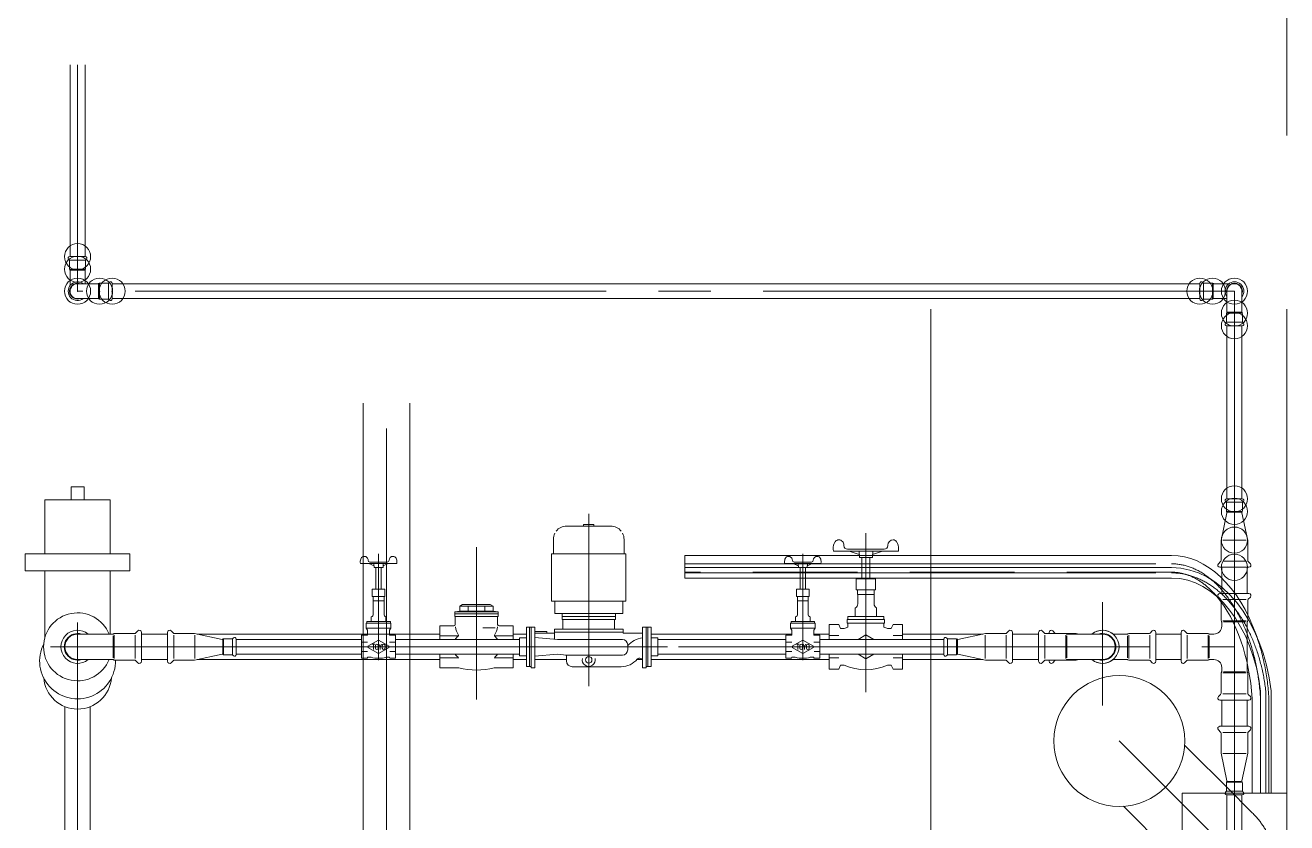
# Model space of a CAD drawing. Units: millimetres at full size, sheet at 1:100. Extents: x -1331 to 21899, y -20013 to -11058.
# Drawn here: x 5133 to 7543, y -16028 to -14503 of the extents above; entities that cross this region are included whole.
import ezdxf

# ---------------------------------------------------------------- set-up
doc = ezdxf.new("R2010")
doc.units = ezdxf.units.MM
doc.header["$LTSCALE"] = 100
doc.header["$PDMODE"] = 32
doc.header["$PDSIZE"] = 50
doc.linetypes.add('CHAIN2', pattern=[12, 9, -1, 1, -1])
doc.linetypes.add('DASHED2', pattern=[3, 2, -1])
for name, color, linetype, lineweight in [('0-0_壁', 7, 'Continuous', 9), ('0-6_膨張水', 1, 'Continuous', 9), ('1-0_壁', 7, 'Continuous', 9), ('1-3_給水', 5, 'DASHED2', 9), ('1-4_給湯', 1, 'Continuous', 9), ('1-6_膨張水', 1, 'Continuous', 9), ('1-8_排気', 134, 'Continuous', 9), ('1-A_電源', 7, 'Continuous', 9)]:
    doc.layers.add(name, color=color, linetype=linetype, lineweight=lineweight)

msp = doc.modelspace()

# ---------------------------------------------------------------- linework, layer by layer
at = {"layer": '0-0_壁'}
msp.add_lwpolyline([(7542.9, -14714), (7542.9, -12644), (6862.9, -12644), (6862.9, -11894)], dxfattribs=at)
at = {"layer": '0-6_膨張水'}
for p, q in [((7376.9, -15026.6), (7376.9, -14996.6)), ((7381.8, -14994.5), (7383, -14995.7)), ((7383.6, -14997.3), (7383.6, -15025.8)), ((7384.4, -14996.3), (7399.7, -14996.3)), ((7400.9, -15025.8), (7400.9, -14997.3)), ((7402.6, -15024.8), (7402.6, -14998.3)), ((7403.4, -14997.3), (7432.1, -14997.3)), ((7428.6, -15051), (7428.6, -15011.6)), ((7457.1, -15051), (7457.1, -15011.6)), ((7381.8, -15028.6), (7383, -15027.4)), ((7384.4, -15026.8), (7399.7, -15026.8)), ((7403.4, -15025.8), (7428.6, -15025.8)), ((7427.6, -15070.1), (7427.6, -15054.8)), ((7457.1, -15053.6), (7428.6, -15053.6)), ((7456.1, -15051.8), (7429.6, -15051.8)), ((7458.1, -15070.1), (7458.1, -15054.8)), ((7425.8, -15072.6), (7427, -15071.4)), ((7457.9, -15077.6), (7427.9, -15077.6)), ((7428.6, -15070.8), (7457.1, -15070.8)), ((7459.9, -15072.6), (7458.7, -15071.4))]:
    msp.add_line(p, q, dxfattribs=at)
for centre, radius, start, end in [((7379.8, -14996.6), 2.9, 45, 180), ((7384.4, -14994.4), 1.9, 225, 270), ((7399.7, -15000.8), 4.5, 60.0736, 90), ((7403.4, -14994.3), 3, 240.0736, 270), ((7442.9, -15011.6), 17.9, 322.9703, 217.0296), ((7442.9, -15011.6), 15.3, 339.1633, 200.8367), ((7442.9, -15011.6), 14.3, 0, 180), ((7379.8, -15026.6), 2.9, 180, 315), ((7384.4, -15028.7), 1.9, 90, 135), ((7399.7, -15022.3), 4.5, 270, 299.9264), ((7403.4, -15028.8), 3, 90, 119.9264), ((7432.1, -15054.8), 4.5, 150.0736, 180), ((7425.6, -15051), 3, 330.0736, 0), ((7460.1, -15051), 3, 180, 209.9264), ((7453.6, -15054.8), 4.5, 0, 29.9264), ((7427.9, -15074.7), 2.9, 135, 270), ((7425.7, -15070.1), 1.9, 315, 0), ((7457.9, -15074.7), 2.9, 270, 45), ((7460, -15070.1), 1.9, 180, 225)]:
    msp.add_arc(centre, radius, start, end, dxfattribs=at)
for p in [(7376.9, -15011.6), (7400.9, -15011.6), (7442.9, -15011.6), (7442.9, -15053.6), (7442.9, -15077.6)]:
    msp.add_point(p, dxfattribs=at)
at = {"layer": '1-0_壁'}
for p, q in [((6862.9, -17841.6), (6862.9, -15045.9)), ((7542.9, -17841.6), (7542.9, -15045.9))]:
    msp.add_line(p, q, dxfattribs=at)
at = {"layer": '1-3_給水', "linetype": 'Continuous'}
for p, q in [((5778.3, -15667.3), (5778.3, -15225.4)), ((5867.4, -15667.3), (5867.4, -15225.4)), ((5778.3, -15715.9), (5778.3, -16333.6)), ((5867.4, -15715.9), (5867.4, -16333.6))]:
    msp.add_line(p, q, dxfattribs=at)
at = {"layer": '1-3_給水', "linetype": 'CHAIN2'}
msp.add_line((5822.9, -15274), (5822.9, -17637.6), dxfattribs=at)
at = {"layer": '1-3_給水'}
for p, q in [((5778.3, -15715.9), (5778.3, -15667.3)), ((5867.4, -15715.9), (5867.4, -15667.3))]:
    msp.add_line(p, q, dxfattribs=at)
at = {"layer": '1-4_給湯'}
for p, q in [((5295.4, -15410.6), (5170.4, -15410.6)), ((5170.4, -15410.6), (5170.4, -15514.1)), ((5295.4, -15514.1), (5295.4, -15410.6)), ((6167.4, -15460.6), (6251.4, -15460.6)), ((6219.4, -15460.6), (6219.4, -15457.6)), ((6141.9, -15513.6), (6141.9, -15486.1)), ((6276.9, -15513.6), (6276.9, -15486.1)), ((6138.4, -15604.6), (6138.4, -15513.6)), ((6138.4, -15513.6), (6280.4, -15513.6)), ((6280.4, -15604.6), (6280.4, -15513.6)), ((6676.4, -15505), (6676.8, -15508.6)), ((6676.8, -15508.6), (6801, -15508.6)), ((6696.9, -15497.1), (6696.9, -15498.1)), ((6703.9, -15505.1), (6773.9, -15505.1)), ((6726.1, -15515.3), (6707.2, -15508.6)), ((6725.8, -15508.6), (6726.4, -15521.1)), ((6751.9, -15508.6), (6751.4, -15521.1)), ((6751.6, -15515.3), (6770.5, -15508.6)), ((6780.9, -15497.1), (6780.9, -15498.1)), ((6801.3, -15505), (6801, -15508.6)), ((5772.9, -15529.5), (5773.1, -15532.1)), ((5773.1, -15532.1), (5842.6, -15532.1)), ((5799.2, -15536.6), (5789.5, -15532.1)), ((5791.4, -15529.6), (5824.4, -15529.6)), ((5802.6, -15540.1), (5802.6, -15581.6)), ((5813.1, -15540.1), (5813.1, -15581.6)), ((5816.7, -15532.1), (5816.4, -15540.1)), ((5816.5, -15536.6), (5826.2, -15532.1)), ((5842.9, -15529.5), (5842.6, -15532.1)), ((6583.4, -15529.5), (6583.6, -15532.1)), ((6583.6, -15532.1), (6653.1, -15532.1)), ((6609.7, -15536.6), (6600, -15532.1)), ((6601.9, -15529.6), (6634.9, -15529.6)), ((6613.1, -15540.1), (6613.1, -15581.6)), ((6623.6, -15540.1), (6623.6, -15581.6)), ((6627.2, -15532.1), (6626.9, -15540.1)), ((6627, -15536.6), (6636.7, -15532.1)), ((6653.4, -15529.5), (6653.1, -15532.1)), ((6726.4, -15521.1), (6751.4, -15521.1)), ((6731.4, -15521.1), (6731.4, -15561.6)), ((6746.4, -15521.1), (6746.4, -15561.6)), ((5170.4, -15546.1), (5170.4, -15673.7)), ((5295.4, -15667.3), (5295.4, -15546.1)), ((6720.4, -15561.6), (6720.4, -15582.6)), ((6720.4, -15561.6), (6757.4, -15561.6)), ((6757.4, -15561.6), (6757.4, -15582.6)), ((5795.9, -15581.6), (5795.9, -15595.6)), ((5795.9, -15581.6), (5819.9, -15581.6)), ((5819.9, -15581.6), (5819.9, -15595.6)), ((6606.4, -15581.6), (6606.4, -15595.6)), ((6606.4, -15581.6), (6630.4, -15581.6)), ((6630.4, -15581.6), (6630.4, -15595.6)), ((6720.4, -15582.6), (6757.4, -15582.6)), ((6722.9, -15582.6), (6722.9, -15591.6)), ((6722.9, -15591.6), (6754.9, -15591.6)), ((6723.4, -15591.6), (6723.4, -15609.7)), ((6754.4, -15591.6), (6754.4, -15609.7)), ((6754.9, -15582.6), (6754.9, -15591.6)), ((7470.6, -15589.6), (7415.2, -15589.6)), ((5795.9, -15595.6), (5819.9, -15595.6)), ((5797.4, -15595.6), (5797.4, -15630.7)), ((5797.4, -15603.6), (5818.4, -15603.6)), ((5818.4, -15595.6), (5818.4, -15630.7)), ((5968.4, -15610.6), (5963.1, -15613.6)), ((5963.1, -15613.6), (5963.1, -15623.6)), ((6026.6, -15613.6), (5963.1, -15613.6)), ((6021.4, -15610.6), (5968.4, -15610.6)), ((5979, -15613.6), (5979, -15623.6)), ((6010.7, -15613.6), (6010.7, -15623.6)), ((6021.4, -15610.6), (6026.6, -15613.6)), ((6026.6, -15613.6), (6026.6, -15623.6)), ((6138.4, -15604.6), (6280.4, -15604.6)), ((6144.4, -15627.6), (6144.4, -15604.6)), ((6274.4, -15627.6), (6274.4, -15604.6)), ((6606.4, -15595.6), (6630.4, -15595.6)), ((6607.9, -15595.6), (6607.9, -15630.7)), ((6607.9, -15603.6), (6628.9, -15603.6)), ((6628.9, -15595.6), (6628.9, -15630.7)), ((7412.3, -15596.4), (7416.5, -15600.6)), ((7417.4, -15640.4), (7417.4, -15602.6)), ((7465.2, -15601.4), (7420.6, -15601.4)), ((7468.4, -15640.4), (7468.4, -15602.6)), ((7473.4, -15596.4), (7469.2, -15600.6)), ((5793.9, -15634.1), (5795.4, -15633.5)), ((5793.9, -15634.1), (5793.9, -15643.1)), ((5821.9, -15634.1), (5820.3, -15633.5)), ((5821.9, -15634.1), (5821.9, -15643.1)), ((5963.1, -15623.6), (5953.4, -15624.6)), ((5953.4, -15624.6), (5953.4, -15633.6)), ((6036.4, -15624.6), (5953.4, -15624.6)), ((6036.4, -15628.6), (5953.4, -15628.6)), ((6036.4, -15633.6), (5953.4, -15633.6)), ((5954.4, -15633.6), (5954.4, -15648.6)), ((6026.6, -15623.6), (5963.1, -15623.6)), ((6026.6, -15623.6), (6036.4, -15624.6)), ((6035.4, -15633.6), (6035.4, -15648.6)), ((6036.4, -15624.6), (6036.4, -15633.6)), ((6144.4, -15627.6), (6274.4, -15627.6)), ((6158.4, -15627.6), (6158.4, -15639.6)), ((6260.4, -15633.6), (6158.4, -15633.6)), ((6160.2, -15639.6), (6160.2, -15657.6)), ((6258.5, -15639.6), (6258.5, -15657.6)), ((6604.4, -15634.1), (6605.9, -15633.5)), ((6604.4, -15634.1), (6604.4, -15643.1)), ((6632.4, -15634.1), (6630.8, -15633.5)), ((6632.4, -15634.1), (6632.4, -15643.1)), ((6703.1, -15639.6), (6703.1, -15646.6)), ((6703.1, -15639.6), (6774.6, -15639.6)), ((6704.4, -15633.6), (6704.4, -15639.6)), ((6718.7, -15616.9), (6718.4, -15617.1)), ((6718.4, -15617.1), (6718.4, -15633.6)), ((6759, -15616.9), (6759.4, -15617.1)), ((6759.4, -15617.1), (6759.4, -15633.6)), ((6774.6, -15639.6), (6774.6, -15646.6)), ((5348, -15661), (5343.8, -15665.2)), ((5354.9, -15663.9), (5354.9, -15719.3)), ((5404.9, -15719.3), (5404.9, -15663.9)), ((5411.7, -15661), (5415.9, -15665.2)), ((5784.4, -15646.6), (5784.4, -15656.1)), ((5784.4, -15646.6), (5831.4, -15646.6)), ((5784.4, -15656.1), (5831.4, -15656.1)), ((5784.4, -15656.1), (5786.6, -15660)), ((5785.4, -15643.1), (5785.4, -15646.6)), ((5785.4, -15643.1), (5830.4, -15643.1)), ((5786.6, -15660), (5786.6, -15669.6)), ((5829.1, -15660), (5831.4, -15656.1)), ((5829.1, -15660), (5829.1, -15669.6)), ((5830.4, -15643.1), (5830.4, -15646.6)), ((5831.4, -15646.6), (5831.4, -15656.1)), ((5951.4, -15651.6), (5924.9, -15651.6)), ((5924.9, -15651.6), (5924.9, -15677.3)), ((6030.9, -15655.1), (6006.9, -15655.1)), ((6038.4, -15651.6), (6064.9, -15651.6)), ((6064.9, -15651.6), (6064.9, -15677.3)), ((6090.4, -15729.1), (6090.4, -15654.1)), ((6106.4, -15654.1), (6090.4, -15654.1)), ((6096.4, -15729.1), (6096.4, -15654.1)), ((6099.4, -15731.6), (6099.4, -15654.1)), ((6106.4, -15731.6), (6106.4, -15654.1)), ((6106.4, -15662.6), (6129.4, -15662.6)), ((6129.4, -15665.6), (6129.4, -15662.6)), ((6143.9, -15657.6), (6274.9, -15657.6)), ((6143.9, -15677), (6143.9, -15657.6)), ((6143.9, -15663.6), (6274.9, -15663.6)), ((6274.9, -15665.6), (6274.9, -15657.6)), ((6312.4, -15731.6), (6312.4, -15654.1)), ((6312.4, -15654.1), (6328.4, -15654.1)), ((6319.4, -15731.6), (6319.4, -15654.1)), ((6322.4, -15729.1), (6322.4, -15654.1)), ((6328.4, -15729.1), (6328.4, -15654.1)), ((6594.9, -15646.6), (6594.9, -15656.1)), ((6594.9, -15646.6), (6641.9, -15646.6)), ((6594.9, -15656.1), (6641.9, -15656.1)), ((6594.9, -15656.1), (6597.1, -15660)), ((6595.9, -15643.1), (6595.9, -15646.6)), ((6595.9, -15643.1), (6640.9, -15643.1)), ((6597.1, -15660), (6597.1, -15669.6)), ((6639.6, -15660), (6641.9, -15656.1)), ((6639.6, -15660), (6639.6, -15669.6)), ((6640.9, -15643.1), (6640.9, -15646.6)), ((6641.9, -15646.6), (6641.9, -15656.1)), ((6668.9, -15648.8), (6686.9, -15648.8)), ((6668.9, -15648.8), (6668.9, -15677.3)), ((6690.5, -15656.6), (6686.9, -15648.8)), ((6690.5, -15656.6), (6697.5, -15656.6)), ((6703.1, -15646.6), (6774.6, -15646.6)), ((6704.4, -15646.6), (6704.4, -15653.7)), ((6773.4, -15646.6), (6773.4, -15653.7)), ((6787.2, -15656.6), (6780.2, -15656.6)), ((6787.2, -15656.6), (6790.9, -15648.8)), ((6808.9, -15648.8), (6790.9, -15648.8)), ((6808.9, -15648.8), (6808.9, -15677.3)), ((7012, -15661), (7007.8, -15665.2)), ((7018.9, -15663.9), (7018.9, -15719.3)), ((7068.9, -15719.3), (7068.9, -15663.9)), ((7075.7, -15661), (7079.9, -15665.2)), ((7088.9, -15663.9), (7088.9, -15666.1)), ((7095.7, -15661), (7099.9, -15665.2)), ((7286, -15661), (7281.8, -15665.2)), ((7292.9, -15663.9), (7292.9, -15719.3)), ((7340.9, -15719.3), (7340.9, -15663.9)), ((7347.7, -15661), (7351.9, -15665.2)), ((7418, -15642.6), (7418.2, -15642.9)), ((7418.6, -15652.3), (7418.6, -15644.4)), ((7465.2, -15641.6), (7420.6, -15641.6)), ((7464, -15643.6), (7421.8, -15643.6)), ((7467.2, -15738.7), (7467.2, -15644.4)), ((7467.8, -15642.6), (7467.6, -15642.9)), ((5232.9, -15667.3), (5300, -15667.3)), ((5300.8, -15670.5), (5300.8, -15712.7)), ((5301.8, -15666.7), (5301.5, -15666.9)), ((5302.9, -15669.3), (5302.9, -15713.9)), ((5304.1, -15666.1), (5341.8, -15666.1)), ((5343, -15669.3), (5343, -15713.9)), ((5354.9, -15667.3), (5404.9, -15667.3)), ((5416.7, -15713.9), (5416.7, -15669.3)), ((5455, -15666.1), (5417.9, -15666.1)), ((5456.3, -15666.2), (5509.3, -15677.3)), ((5456.9, -15713.9), (5456.9, -15669.3)), ((5461.4, -15667.3), (5924.9, -15667.3)), ((5510.1, -15678.3), (5510.1, -15704.8)), ((5511.9, -15677.3), (5511.9, -15705.8)), ((5528.4, -15676.3), (5513.1, -15676.3)), ((5529.1, -15705.8), (5529.1, -15677.3)), ((5530.9, -15674.5), (5529.7, -15675.7)), ((5535.9, -15676.6), (5535.9, -15706.6)), ((5535.9, -15677.3), (5775.4, -15677.3)), ((5775.4, -15669.6), (5786.6, -15669.6)), ((5775.4, -15682.4), (5786.6, -15682.4)), ((5795.5, -15686.4), (5800.7, -15686.4)), ((5798.1, -15686.4), (5798.1, -15696.8)), ((5802, -15689), (5802, -15694.2)), ((5807.2, -15689), (5807.2, -15694.2)), ((5815, -15689), (5815, -15694.2)), ((5820.2, -15689), (5820.2, -15694.2)), ((5840.4, -15669.6), (5829.1, -15669.6)), ((5829.1, -15682.4), (5840.4, -15682.4)), ((5840.4, -15677.3), (6077.4, -15677.3)), ((5961.1, -15670.5), (5924.9, -15670.5)), ((6028.6, -15670.5), (6064.9, -15670.5)), ((6064.9, -15667.3), (6090.4, -15667.3)), ((6077.4, -15674.1), (6090.4, -15674.1)), ((6077.4, -15709.1), (6077.4, -15674.1)), ((6106.4, -15665.6), (6143.9, -15665.6)), ((6149.7, -15677.6), (6106.4, -15673.7)), ((6273.9, -15677.6), (6149.7, -15677.6)), ((6274.9, -15665.6), (6312.4, -15665.6)), ((6283.9, -15697.6), (6283.9, -15687.6)), ((6328.4, -15667.3), (6597.1, -15667.3)), ((6341.4, -15674.1), (6328.4, -15674.1)), ((6341.4, -15709.1), (6341.4, -15674.1)), ((6341.4, -15677.3), (6585.9, -15677.3)), ((6585.9, -15669.6), (6597.1, -15669.6)), ((6585.9, -15682.4), (6597.1, -15682.4)), ((6606, -15686.4), (6611.2, -15686.4)), ((6608.6, -15686.4), (6608.6, -15696.8)), ((6612.5, -15689), (6612.5, -15694.2)), ((6617.7, -15689), (6617.7, -15694.2)), ((6625.5, -15689), (6625.5, -15694.2)), ((6630.7, -15689), (6630.7, -15694.2)), ((6639.6, -15667.3), (6668.9, -15667.3)), ((6650.9, -15669.6), (6639.6, -15669.6)), ((6639.6, -15682.4), (6650.9, -15682.4)), ((6887.9, -15677.3), (6650.9, -15677.3)), ((6668.9, -15670.2), (6686.9, -15670.2)), ((6790.9, -15670.2), (6808.9, -15670.2)), ((6808.9, -15667.3), (6962.3, -15667.3)), ((6887.9, -15706.6), (6887.9, -15676.6)), ((6892.8, -15674.5), (6894, -15675.7)), ((6894.6, -15677.3), (6894.6, -15705.8)), ((6895.4, -15676.3), (6910.7, -15676.3)), ((6911.9, -15705.8), (6911.9, -15677.3)), ((6913.6, -15704.8), (6913.6, -15678.3)), ((6967.5, -15666.2), (6914.4, -15677.3)), ((6966.9, -15669.3), (6966.9, -15713.9)), ((6968.7, -15666.1), (7005.8, -15666.1)), ((7007, -15669.3), (7007, -15713.9)), ((7018.9, -15667.3), (7068.9, -15667.3)), ((7080.7, -15713.9), (7080.7, -15669.3)), ((7119.7, -15666.1), (7081.9, -15666.1)), ((7139.7, -15666.1), (7119.7, -15666.1)), ((7120.9, -15713.9), (7120.9, -15669.3)), ((7121.9, -15666.7), (7122.2, -15666.9)), ((7122.9, -15712.7), (7122.9, -15670.5)), ((7190.9, -15667.3), (7123.7, -15667.3)), ((7141.9, -15666.7), (7142.2, -15666.9)), ((7211.2, -15667.3), (7238, -15667.3)), ((7238.8, -15670.5), (7238.8, -15712.7)), ((7239.8, -15666.7), (7239.5, -15666.9)), ((7240.9, -15669.3), (7240.9, -15713.9)), ((7242.1, -15666.1), (7279.8, -15666.1)), ((7281, -15669.3), (7281, -15713.9)), ((7292.9, -15667.3), (7340.9, -15667.3)), ((7352.7, -15713.9), (7352.7, -15669.3)), ((7391.7, -15666.1), (7353.9, -15666.1)), ((7392.9, -15713.9), (7392.9, -15669.3)), ((7393.9, -15666.7), (7394.2, -15666.9)), ((7394.9, -15712.7), (7394.9, -15670.5)), ((7403.6, -15667.3), (7395.7, -15667.3)), ((5456.3, -15716.9), (5509.3, -15705.8)), ((5528.4, -15706.8), (5513.1, -15706.8)), ((5530.9, -15708.6), (5529.7, -15707.4)), ((5535.9, -15705.8), (5775.4, -15705.8)), ((5775.4, -15700.7), (5786.6, -15700.7)), ((5787.1, -15711.6), (5786.4, -15713.6)), ((5787.1, -15711.6), (5793.5, -15711.6)), ((5811.1, -15690.9), (5811.1, -15696.8)), ((5828.6, -15711.6), (5822.2, -15711.6)), ((5828.6, -15711.6), (5829.4, -15713.6)), ((5829.4, -15700.7), (5840.4, -15700.7)), ((5840.4, -15705.8), (6077.4, -15705.8)), ((6069.9, -15691.6), (5919.9, -15691.6)), ((5924.9, -15705.8), (5924.9, -15731.6)), ((5961.1, -15712.6), (5924.9, -15712.6)), ((6028.6, -15712.6), (6064.9, -15712.6)), ((6064.9, -15705.8), (6064.9, -15731.6)), ((6077.4, -15709.1), (6090.4, -15709.1)), ((6148.9, -15705.5), (6106.4, -15709.3)), ((6148.9, -15705.6), (6166.9, -15707.3)), ((6273.9, -15707.6), (6165.3, -15707.6)), ((6166.9, -15718.6), (6166.9, -15707.3)), ((6341.4, -15709.1), (6328.4, -15709.1)), ((6585.9, -15705.8), (6341.4, -15705.8)), ((6585.9, -15700.7), (6597.1, -15700.7)), ((6597.6, -15711.6), (6596.9, -15713.6)), ((6597.6, -15711.6), (6604, -15711.6)), ((6621.6, -15690.9), (6621.6, -15696.8)), ((6639.1, -15711.6), (6632.7, -15711.6)), ((6639.1, -15711.6), (6639.9, -15713.6)), ((6639.9, -15700.7), (6650.9, -15700.7)), ((6887.9, -15705.8), (6650.9, -15705.8)), ((6668.9, -15705.8), (6668.9, -15734.3)), ((6668.9, -15712.9), (6686.9, -15712.9)), ((6723.8, -15705.8), (6738.9, -15714.6)), ((6738.9, -15714.6), (6753.9, -15705.8)), ((6790.9, -15712.9), (6808.9, -15712.9)), ((6808.9, -15705.8), (6808.9, -15734.3)), ((6892.8, -15708.6), (6894, -15707.4)), ((6895.4, -15706.8), (6910.7, -15706.8)), ((6967.5, -15716.9), (6914.4, -15705.8)), ((5232.9, -15715.9), (5300, -15715.9)), ((5301.8, -15716.5), (5301.5, -15716.3)), ((5304.1, -15717.1), (5341.8, -15717.1)), ((5348, -15722.1), (5343.8, -15717.9)), ((5404.9, -15715.9), (5354.9, -15715.9)), ((5411.7, -15722.1), (5415.9, -15717.9)), ((5455, -15717.1), (5417.9, -15717.1)), ((5924.9, -15715.9), (5461.4, -15715.9)), ((5961.1, -15731.6), (5924.9, -15731.6)), ((6028.6, -15731.6), (6064.9, -15731.6)), ((6090.4, -15715.9), (6064.9, -15715.9)), ((6099.4, -15729.1), (6090.4, -15729.1)), ((6106.4, -15731.6), (6099.4, -15731.6)), ((6166.9, -15715.9), (6106.4, -15715.9)), ((6271.3, -15729.6), (6177.9, -15729.6)), ((6311.2, -15715.9), (6301.4, -15715.9)), ((6312.4, -15731.6), (6319.4, -15731.6)), ((6319.4, -15729.1), (6328.4, -15729.1)), ((6668.9, -15715.9), (6328.4, -15715.9)), ((6668.9, -15734.3), (6686.9, -15734.3)), ((6690.5, -15726.6), (6686.9, -15734.3)), ((6690.5, -15726.6), (6697.5, -15726.6)), ((6787.2, -15726.6), (6780.2, -15726.6)), ((6787.2, -15726.6), (6790.9, -15734.3)), ((6808.9, -15734.3), (6790.9, -15734.3)), ((6808.9, -15715.9), (6962.3, -15715.9)), ((6968.7, -15717.1), (7005.8, -15717.1)), ((7012, -15722.1), (7007.8, -15717.9)), ((7018.9, -15715.9), (7068.9, -15715.9)), ((7075.7, -15722.1), (7079.9, -15717.9)), ((7119.7, -15717.1), (7081.9, -15717.1)), ((7088.9, -15717.1), (7088.9, -15719.3)), ((7095.7, -15722.1), (7099.9, -15717.9)), ((7139.7, -15717.1), (7119.7, -15717.1)), ((7121.9, -15716.5), (7122.2, -15716.3)), ((7190.9, -15715.9), (7123.7, -15715.9)), ((7141.9, -15716.5), (7142.2, -15716.3)), ((7211.2, -15715.9), (7238, -15715.9)), ((7239.8, -15716.5), (7239.5, -15716.3)), ((7242.1, -15717.1), (7279.8, -15717.1)), ((7286, -15722.1), (7281.8, -15717.9)), ((7292.9, -15715.9), (7340.9, -15715.9)), ((7347.7, -15722.1), (7351.9, -15717.9)), ((7391.7, -15717.1), (7353.9, -15717.1)), ((7393.9, -15716.5), (7394.2, -15716.3)), ((7403.6, -15715.9), (7395.7, -15715.9)), ((7418.6, -15738.7), (7418.6, -15730.9)), ((7417.4, -15742.8), (7417.4, -15780.5)), ((7418, -15740.5), (7418.2, -15740.2)), ((7465.2, -15741.6), (7420.6, -15741.6)), ((7464, -15739.5), (7421.8, -15739.5)), ((7467.8, -15740.5), (7467.6, -15740.2)), ((7468.4, -15742.8), (7468.4, -15780.5)), ((7412.3, -15786.7), (7416.5, -15782.5)), ((7465.2, -15781.7), (7420.6, -15781.7)), ((7473.4, -15786.7), (7469.2, -15782.5)), ((5208.6, -15805.8), (5208.6, -17841.6)), ((5257.2, -15805.8), (5257.2, -17841.6)), ((7470.6, -15793.6), (7415.2, -15793.6)), ((7418.6, -15843.6), (7418.6, -15793.6)), ((7467.2, -15843.6), (7467.2, -15793.6)), ((7412.3, -15850.4), (7416.5, -15854.6)), ((7415.2, -15843.6), (7470.6, -15843.6)), ((7417.4, -15893.7), (7417.4, -15856.6)), ((7420.6, -15855.4), (7465.2, -15855.4)), ((7468.4, -15893.7), (7468.4, -15856.6)), ((7473.4, -15850.4), (7469.2, -15854.6)), ((7417.5, -15895), (7428.6, -15948)), ((7420.6, -15895.6), (7465.2, -15895.6)), ((7468.2, -15895), (7457.1, -15948)), ((7427.6, -15967.1), (7427.6, -15951.8)), ((7457.1, -15950.6), (7428.6, -15950.6)), ((7456.1, -15948.8), (7429.6, -15948.8)), ((7458.1, -15967.1), (7458.1, -15951.8)), ((7425.8, -15969.6), (7427, -15968.4)), ((7457.9, -15974.6), (7427.9, -15974.6)), ((7428.6, -15967.8), (7457.1, -15967.8)), ((7428.6, -15974.6), (7428.6, -16603.4)), ((7457.1, -16603.4), (7457.1, -15974.6)), ((7459.9, -15969.6), (7458.7, -15968.4))]:
    msp.add_line(p, q, dxfattribs=at)
at = {"layer": '1-4_給湯', "linetype": 'CHAIN2'}
for p, q in [((6209.4, -15766.8), (6209.4, -15437.2)), ((6738.9, -15778.5), (6738.9, -15490.8)), ((5807.9, -15513.8), (5807.9, -15717.2)), ((5994.9, -15792.1), (5994.9, -15501)), ((6618.4, -15513.8), (6618.4, -15717.2)), ((7190.9, -15606), (7190.9, -15803.5)), ((5232.9, -15645.4), (5232.9, -17841.6)), ((5180.9, -15691.6), (7442.9, -15691.6)), ((6360.1, -15691.6), (6057.5, -15691.6)), ((7442.9, -15691.6), (7442.9, -16669.4))]:
    msp.add_line(p, q, dxfattribs=at)
at = {"layer": '1-4_給湯', "color": 7, "linetype": 'CHAIN2'}
for p, q in [((6738.9, -15474.4), (6738.9, -15753.8)), ((5772.6, -15691.6), (5843.4, -15691.6)), ((6583.1, -15691.6), (6653.9, -15691.6)), ((6649.3, -15691.6), (6826, -15691.6))]:
    msp.add_line(p, q, dxfattribs=at)
at = {"layer": '1-4_給湯', "lineweight": 18}
msp.add_line((5994.9, -15575), (5994.9, -15741.1), dxfattribs=at)
at = {"layer": '1-4_給湯'}
for points in [[(5245.4, -15410.6), (5245.4, -15385.6), (5220.4, -15385.6), (5220.4, -15410.6)], [(6199.4, -15460.6), (6199.4, -15457.6), (6219.4, -15457.6)], [(5799, -15532.1), (5799.4, -15540.1), (5816.4, -15540.1)], [(6609.5, -15532.1), (6609.9, -15540.1), (6626.9, -15540.1)], [(6260.4, -15627.6), (6260.4, -15639.6), (6158.4, -15639.6)], [(6704.4, -15633.6), (6773.4, -15633.6), (6773.4, -15639.6)], [(5775.4, -15669.6), (5775.4, -15713.6), (5786.4, -15713.6)], [(5787.6, -15690.3), (5807.9, -15678.6), (5828.1, -15690.3)], [(5808.5, -15686.4), (5811.1, -15690.9), (5813.7, -15686.4)], [(5840.4, -15669.6), (5840.4, -15713.6), (5829.4, -15713.6)], [(6585.9, -15669.6), (6585.9, -15713.6), (6596.9, -15713.6)], [(6598.1, -15690.3), (6618.4, -15678.6), (6638.6, -15690.3)], [(6619, -15686.4), (6621.6, -15690.9), (6624.2, -15686.4)], [(6650.9, -15669.6), (6650.9, -15713.6), (6639.9, -15713.6)], [(6723.8, -15677.3), (6738.9, -15668.6), (6753.9, -15677.3)], [(5787.6, -15692.9), (5807.9, -15704.6), (5828.1, -15692.9)], [(6598.1, -15692.9), (6618.4, -15704.6), (6638.6, -15692.9)]]:
    msp.add_lwpolyline(points, dxfattribs=at)
msp.add_lwpolyline([(5132.9, -15546.1), (5332.9, -15546.1), (5332.9, -15514.1), (5132.9, -15514.1)], close=True, dxfattribs=at)
msp.add_circle((6209.4, -15716.6), 6.15, dxfattribs=at)
for centre, radius, start, end in [((6167.4, -15486.1), 25.5, 90, 142.252), ((6251.4, -15486.1), 25.5, 37.748, 90), ((6167.4, -15486.1), 25.5, 153.053, 180), ((6251.4, -15486.1), 25.5, 360, 26.947), ((6698.4, -15503), 22, 145.228, 185), ((6686.9, -15495.1), 8, 90.0002, 145.228), ((6686.9, -15497.1), 10, 0, 90.0002), ((6790.9, -15497.1), 10, 90.0002, 180), ((6790.9, -15495.1), 8, 34.7719, 90.0002), ((6779.4, -15503), 22, 355, 34.7719), ((5780.4, -15525.1), 6.5, 90.0002, 154.791), ((5780.4, -15526.1), 7.5, 0, 90.0002), ((5835.4, -15526.1), 7.5, 90.0002, 180), ((5835.4, -15525.1), 6.5, 25.2088, 90.0002), ((6590.9, -15525.1), 6.5, 90.0002, 154.791), ((6590.9, -15526.1), 7.5, 0, 90.0002), ((6645.9, -15526.1), 7.5, 90.0002, 180), ((6645.9, -15525.1), 6.5, 25.2088, 90.0002), ((6703.9, -15498.1), 7, 180, 270), ((6773.9, -15498.1), 7, 269.9999, 359.9999), ((5789.9, -15529.5), 17, 154.791, 180), ((5791.4, -15526.1), 3.5, 180, 270), ((5824.4, -15526.1), 3.5, 269.9999, 359.9999), ((5825.9, -15529.5), 17, 0, 25.2088), ((6600.4, -15529.5), 17, 154.791, 180), ((6601.9, -15526.1), 3.5, 180, 270), ((6634.9, -15526.1), 3.5, 269.9999, 359.9999), ((6636.4, -15529.5), 17, 0, 25.2088), ((7415.2, -15593.6), 4, 90, 225), ((7470.6, -15593.6), 4, 315, 90), ((6715.4, -15609.7), 8, 295, 0), ((6762.4, -15609.7), 8, 180, 245), ((7414.6, -15602.6), 2.8, 0, 45), ((7471.2, -15602.6), 2.8, 135, 180), ((5232.9, -15691.6), 65, 21.953, 338.047), ((5794.4, -15630.7), 3, 290, 0), ((5821.4, -15630.7), 3, 180, 250), ((6604.9, -15630.7), 3, 290, 0), ((6631.9, -15630.7), 3, 180, 250), ((7421.9, -15640.4), 4.5, 180, 210), ((7463.9, -15640.4), 4.5, 330, 0), ((5232.9, -15691.6), 31.7, 50.0461, 309.9539), ((5350.9, -15663.9), 4, 0, 135), ((5408.9, -15663.9), 4, 45, 180), ((5951.4, -15648.6), 3, 270, 360), ((5994.9, -15647.7), 40.7, 188.0098, 212.3647), ((5994.9, -15647.7), 40.7, 327.6353, 351.9902), ((6038.4, -15648.6), 3, 180, 270), ((6738.9, -15747.1), 99.5, 110.2877, 114.557), ((6738.9, -15747.1), 99.5, 65.4429, 69.7123), ((7014.9, -15663.9), 4, 0, 135), ((7072.9, -15663.9), 4, 45, 180), ((7092.9, -15663.9), 4, 45, 180), ((7190.9, -15691.6), 31.7, 230.0461, 129.9539), ((7190.9, -15691.6), 31.7, 50.0461, 129.9539), ((7288.9, -15663.9), 4, 0, 135), ((7344.9, -15663.9), 4, 45, 180), ((7403.6, -15652.3), 15, 270, 0), ((7415.6, -15644.4), 3, 0, 30), ((7470.2, -15644.4), 3, 150, 180), ((5232.9, -15718.6), 72.5, 153.2809, 1.1855), ((5232.9, -15691.6), 25.5, 72.3528, 287.6472), ((5232.9, -15691.6), 24.3, 90, 270), ((5300, -15664.3), 3, 270, 300), ((5304.1, -15670.6), 4.5, 90, 120), ((5341.8, -15663.3), 2.8, 270, 315), ((5417.9, -15663.3), 2.8, 225, 270), ((5455, -15672.1), 6, 78.2023, 90), ((5509.3, -15674.3), 3, 270, 299.9264), ((5513.1, -15680.8), 4.5, 90, 119.9264), ((5528.4, -15674.4), 1.9, 270, 315), ((5533, -15676.6), 2.9, 0, 135), ((5804.6, -15689), 2.6, 0, 180), ((5817.6, -15689), 2.6, 0, 180), ((5976, -15691.6), 25.8, 128.8878, 146.3499), ((6013.7, -15691.6), 25.8, 33.6501, 51.1123), ((6273.9, -15687.6), 10, 360, 90), ((6316.8, -15717.1), 43, 95.957, 140.413), ((6615.1, -15689), 2.6, 0, 180), ((6628.1, -15689), 2.6, 0, 180), ((6890.8, -15676.6), 2.9, 45, 180), ((6895.4, -15674.4), 1.9, 225, 270), ((6910.7, -15680.8), 4.5, 60.0736, 90), ((6914.4, -15674.3), 3, 240.0736, 270), ((6968.7, -15672.1), 6, 90, 101.7977), ((7005.8, -15663.3), 2.8, 270, 315), ((7081.9, -15663.3), 2.8, 225, 270), ((7101.9, -15663.3), 2.8, 225, 270), ((7119.7, -15670.6), 4.5, 60, 90), ((7123.7, -15664.3), 3, 240, 270), ((7139.7, -15670.6), 4.5, 60, 90), ((7143.7, -15664.3), 3, 240, 270), ((7190.9, -15691.6), 25.5, 252.3528, 107.6472), ((7190.9, -15691.6), 24.3, 270, 90), ((7238, -15664.3), 3, 270, 300), ((7242.1, -15670.6), 4.5, 90, 120), ((7279.8, -15663.3), 2.8, 270, 315), ((7353.9, -15663.3), 2.8, 225, 270), ((7391.7, -15670.6), 4.5, 60, 90), ((7395.7, -15664.3), 3, 240, 270), ((5509.3, -15708.8), 3, 60.0736, 90), ((5513.1, -15702.3), 4.5, 240.0736, 270), ((5528.4, -15708.7), 1.9, 45, 90), ((5533, -15706.6), 2.9, 225, 0), ((5807.9, -15661.1), 52.5, 254.1342, 285.8658), ((5804.6, -15694.2), 2.6, 180, 0), ((5817.6, -15694.2), 2.6, 180, 0), ((5976, -15691.6), 25.8, 213.6501, 231.1122), ((6013.7, -15691.6), 25.8, 308.8878, 326.3499), ((6273.9, -15697.6), 10, 270, 360), ((6618.4, -15661.1), 52.5, 254.1342, 285.8658), ((6615.1, -15694.2), 2.6, 180, 0), ((6628.1, -15694.2), 2.6, 180, 0), ((6890.8, -15706.6), 2.9, 180, 315), ((6895.4, -15708.7), 1.9, 90, 135), ((6910.7, -15702.3), 4.5, 270, 299.9264), ((6914.4, -15708.8), 3, 90, 119.9264), ((5300, -15718.9), 3, 60, 90), ((5304.1, -15712.6), 4.5, 240, 270), ((5341.8, -15719.9), 2.8, 45, 90), ((5350.9, -15719.3), 4, 225, 0), ((5408.9, -15719.3), 4, 180, 315), ((5417.9, -15719.9), 2.8, 90, 135), ((5455, -15711.1), 6, 270, 281.7977), ((5994.9, -15607.6), 128.5, 254.7921, 285.2079), ((6177.9, -15718.6), 11, 180, 270), ((6209.4, -15716.6), 12.5, 166.787, 13.213), ((6271.3, -15689.6), 40, 270, 320.379), ((6306.4, -15719.4), 6, 360, 133.433), ((6738.9, -15636.1), 99.5, 245.4429, 294.5571), ((6968.7, -15711.1), 6, 258.2023, 270), ((7005.8, -15719.9), 2.8, 45, 90), ((7014.9, -15719.3), 4, 225, 0), ((7072.9, -15719.3), 4, 180, 315), ((7081.9, -15719.9), 2.8, 90, 135), ((7092.9, -15719.3), 4, 180, 315), ((7101.9, -15719.9), 2.8, 90, 135), ((7119.7, -15712.6), 4.5, 270, 300), ((7123.7, -15718.9), 3, 90, 120), ((7139.7, -15712.6), 4.5, 270, 300), ((7143.7, -15718.9), 3, 90, 120), ((7190.9, -15691.6), 31.7, 230.0461, 309.9539), ((7238, -15718.9), 3, 60, 90), ((7242.1, -15712.6), 4.5, 240, 270), ((7279.8, -15719.9), 2.8, 45, 90), ((7288.9, -15719.3), 4, 225, 0), ((7344.9, -15719.3), 4, 180, 315), ((7353.9, -15719.9), 2.8, 90, 135), ((7391.7, -15712.6), 4.5, 270, 300), ((7395.7, -15718.9), 3, 90, 120), ((7403.6, -15730.9), 15, 0, 90), ((5232.9, -15745.6), 65, 184.9399, 355.0601), ((7421.9, -15742.8), 4.5, 150, 180), ((7415.6, -15738.7), 3, 330, 0), ((7470.2, -15738.7), 3, 180, 210), ((7463.9, -15742.8), 4.5, 0, 30), ((7414.6, -15780.5), 2.8, 315, 0), ((7471.2, -15780.5), 2.8, 180, 225), ((7415.2, -15789.6), 4, 135, 270), ((7470.6, -15789.6), 4, 270, 45), ((7415.2, -15847.6), 4, 90, 225), ((7414.6, -15856.6), 2.8, 0, 45), ((7471.2, -15856.6), 2.8, 135, 180), ((7470.6, -15847.6), 4, 315, 90), ((7423.4, -15893.7), 6, 180, 191.7977), ((7462.4, -15893.7), 6, 348.2023, 0), ((7432.1, -15951.8), 4.5, 150.0736, 180), ((7425.6, -15948), 3, 330.0736, 0), ((7460.1, -15948), 3, 180, 209.9264), ((7453.6, -15951.8), 4.5, 0, 29.9264), ((7427.9, -15971.7), 2.9, 135, 270), ((7425.7, -15967.1), 1.9, 315, 0), ((7457.9, -15971.7), 2.9, 270, 45), ((7460, -15967.1), 1.9, 180, 225)]:
    msp.add_arc(centre, radius, start, end, dxfattribs=at)
at = {"layer": '1-6_膨張水'}
for p, q in [((5218.6, -14945.6), (5218.6, -14578.5)), ((5247.1, -14945.6), (5247.1, -14578.5)), ((5215.8, -14950.5), (5217, -14951.7)), ((5217.6, -14953.1), (5217.6, -14968.4)), ((5217.9, -14945.6), (5247.9, -14945.6)), ((5247.1, -14952.3), (5218.6, -14952.3)), ((5248.1, -14953.1), (5248.1, -14968.4)), ((5249.9, -14950.5), (5248.7, -14951.7)), ((5218.6, -14969.6), (5247.1, -14969.6)), ((5218.6, -14972.1), (5218.6, -15000.8)), ((5219.6, -14971.3), (5246.1, -14971.3)), ((5247.1, -14972.1), (5247.1, -14997.3)), ((5272.3, -14997.3), (5232.9, -14997.3)), ((5273.1, -14998.3), (5273.1, -15024.8)), ((5274.9, -14997.3), (5274.9, -15025.8)), ((5291.4, -14996.3), (5276.1, -14996.3)), ((5292.1, -15025.8), (5292.1, -14997.3)), ((5293.9, -14994.5), (5292.7, -14995.7)), ((5298.9, -14996.6), (5298.9, -15026.6)), ((5298.9, -14997.3), (7376.9, -14997.3)), ((5272.3, -15025.8), (5232.9, -15025.8)), ((5291.4, -15026.8), (5276.1, -15026.8)), ((5293.9, -15028.6), (5292.7, -15027.4)), ((7376.9, -15025.8), (5298.9, -15025.8)), ((7428.6, -15408.6), (7428.6, -15077.6)), ((7457.1, -15077.6), (7457.1, -15408.6)), ((7425.8, -15413.5), (7427, -15414.7)), ((7427.6, -15416.1), (7427.6, -15431.4)), ((7427.9, -15408.6), (7457.9, -15408.6)), ((7457.1, -15415.3), (7428.6, -15415.3)), ((7458.1, -15416.1), (7458.1, -15431.4)), ((7459.9, -15413.5), (7458.7, -15414.7)), ((7417.5, -15488.2), (7428.6, -15435.1)), ((7428.6, -15432.6), (7457.1, -15432.6)), ((7429.6, -15434.3), (7456.1, -15434.3)), ((7468.2, -15488.2), (7457.1, -15435.1)), ((7417.4, -15489.4), (7417.4, -15526.5)), ((7465.2, -15487.6), (7420.6, -15487.6)), ((7468.4, -15489.4), (7468.4, -15526.5)), ((7412.3, -15532.7), (7416.5, -15528.5)), ((7470.6, -15539.6), (7415.2, -15539.6)), ((7418.6, -15539.6), (7418.6, -15589.6)), ((7465.2, -15527.7), (7420.6, -15527.7)), ((7467.2, -15539.6), (7467.2, -15589.6)), ((7473.4, -15532.7), (7469.2, -15528.5))]:
    msp.add_line(p, q, dxfattribs=at)
at = {"layer": '1-6_膨張水', "linetype": 'CHAIN2'}
for p, q in [((5232.9, -15011.6), (5232.9, -14578.5)), ((7442.9, -15011.6), (5232.9, -15011.6)), ((7442.9, -15691.6), (7442.9, -15011.6))]:
    msp.add_line(p, q, dxfattribs=at)
at = {"layer": '1-6_膨張水'}
for centre, radius, start, end in [((5217.9, -14948.5), 2.9, 90, 225), ((5215.7, -14953.1), 1.9, 0, 45), ((5247.9, -14948.5), 2.9, 315, 90), ((5250, -14953.1), 1.9, 135, 180), ((5222.1, -14968.4), 4.5, 180, 209.9264), ((5215.6, -14972.1), 3, 0, 29.9264), ((5250.1, -14972.1), 3, 150.0736, 180), ((5243.6, -14968.4), 4.5, 330.0736, 0), ((5232.9, -15011.6), 17.9, 52.9704, 307.0296), ((5232.9, -15011.6), 15.3, 69.1633, 290.8367), ((5232.9, -15011.6), 14.3, 90, 270), ((5272.3, -14994.3), 3, 270, 299.9264), ((5276.1, -15000.8), 4.5, 90, 119.9264), ((5291.4, -14994.4), 1.9, 270, 315), ((5296, -14996.6), 2.9, 0, 135), ((5272.3, -15028.8), 3, 60.0736, 90), ((5276.1, -15022.3), 4.5, 240.0736, 270), ((5291.4, -15028.7), 1.9, 45, 90), ((5296, -15026.6), 2.9, 225, 0), ((7427.9, -15411.5), 2.9, 90, 225), ((7425.7, -15416.1), 1.9, 0, 45), ((7457.9, -15411.5), 2.9, 315, 90), ((7460, -15416.1), 1.9, 135, 180), ((7432.1, -15431.4), 4.5, 180, 209.9264), ((7425.6, -15435.1), 3, 0, 29.9264), ((7460.1, -15435.1), 3, 150.0736, 180), ((7453.6, -15431.4), 4.5, 330.0736, 0), ((7423.4, -15489.4), 6, 168.2023, 180), ((7462.4, -15489.4), 6, 0, 11.7977), ((7415.2, -15535.6), 4, 135, 270), ((7414.6, -15526.5), 2.8, 315, 0), ((7471.2, -15526.5), 2.8, 180, 225), ((7470.6, -15535.6), 4, 270, 45)]:
    msp.add_arc(centre, radius, start, end, dxfattribs=at)
for p in [(5232.9, -14945.6), (5232.9, -14969.6), (5232.9, -15011.6), (5274.9, -15011.6), (5298.9, -15011.6), (7442.9, -15408.6), (7442.9, -15432.6), (7442.9, -15487.6), (7442.9, -15539.6)]:
    msp.add_point(p, dxfattribs=at)
at = {"layer": '1-8_排気', "linetype": 'CHAIN2'}
msp.add_line((7222.9, -15871.6), (7442.9, -16091.6), dxfattribs=at)
at = {"layer": '1-8_排気'}
for p, q in [((7439.7, -15971.6), (7347.6, -15879.5)), ((7342.9, -16108.4), (7230.8, -15996.3))]:
    msp.add_line(p, q, dxfattribs=at)
at = {"layer": '1-8_排気', "linetype": 'DASHED2'}
msp.add_line((7427.6, -15959.5), (7477.1, -16009), dxfattribs=at)
at = {"layer": '1-8_排気'}
msp.add_circle((7222.9, -15871.6), 125, dxfattribs=at)
at = {"layer": '1-8_排気', "linetype": 'DASHED2'}
msp.add_arc((7360.3, -16125.8), 165.2, 0, 45, dxfattribs=at)
at = {"layer": '1-A_電源'}
for p, q in [((7322.9, -15516.9), (6392.9, -15516.9)), ((6392.9, -15516.9), (6392.9, -15548.9)), ((7322.9, -15540.2), (6392.9, -15540.2)), ((6392.9, -15540.2), (6392.9, -15560.2)), ((7322.9, -15560.2), (6392.9, -15560.2)), ((7492.9, -15776.6), (7492.9, -15971.6)), ((7512.9, -15775.7), (7512.9, -15971.6)), ((7476.9, -15790.3), (7476.9, -15971.6))]:
    msp.add_line(p, q, dxfattribs=at)
at = {"layer": '1-A_電源', "linetype": 'CHAIN2'}
for p, q in [((6392.9, -15532.9), (7322.9, -15532.9)), ((6392.9, -15550.2), (7322.9, -15550.2)), ((7502.9, -15776.1), (7502.9, -15971.6)), ((7492.9, -15790.1), (7492.9, -15971.6)), ((7492.9, -15790.1), (7492.9, -15971.6))]:
    msp.add_line(p, q, dxfattribs=at)
at = {"layer": '1-A_電源', "linetype": 'DASHED2'}
for p, q in [((7322.9, -15548.9), (6392.9, -15548.9)), ((7508.9, -15789.8), (7508.9, -15971.6))]:
    msp.add_line(p, q, dxfattribs=at)
at = {"layer": '1-A_電源'}
msp.add_lwpolyline([(7542.9, -15971.6), (7342.9, -15971.6), (7342.9, -16771.6), (7542.9, -16771.6)], dxfattribs=at)
for major_axis, ratio, start_param, end_param in [((0, 306), 0.611438, 5.236509, 6.283185), ((0, 282.7), 0.681673, 4.880225, 6.283185), ((0, 262.7), 0.657438, 4.889701, 6.283185), ((0, 274), 0.566058, 4.831558, 5.690154)]:
    msp.add_ellipse((7322.9, -15822.9), major_axis=major_axis, ratio=ratio, start_param=start_param, end_param=end_param, dxfattribs=at)
at = {"layer": '1-A_電源', "linetype": 'CHAIN2'}
for major_axis, ratio, start_param in [((0, 290), 0.59, 4.825843), ((0, 272.7), 0.67, 4.884768)]:
    msp.add_ellipse((7322.9, -15822.9), major_axis=major_axis, ratio=ratio, start_param=start_param, end_param=6.283185, dxfattribs=at)
at = {"layer": '1-A_電源', "linetype": 'DASHED2'}
for major_axis, ratio, start_param, end_param in [((0, 274), 0.566058, 5.643261, 6.283185), ((0, 306), 0.611438, 4.820878, 5.236509)]:
    msp.add_ellipse((7322.9, -15822.9), major_axis=major_axis, ratio=ratio, start_param=start_param, end_param=end_param, dxfattribs=at)

doc.saveas('drawing.dxf')
